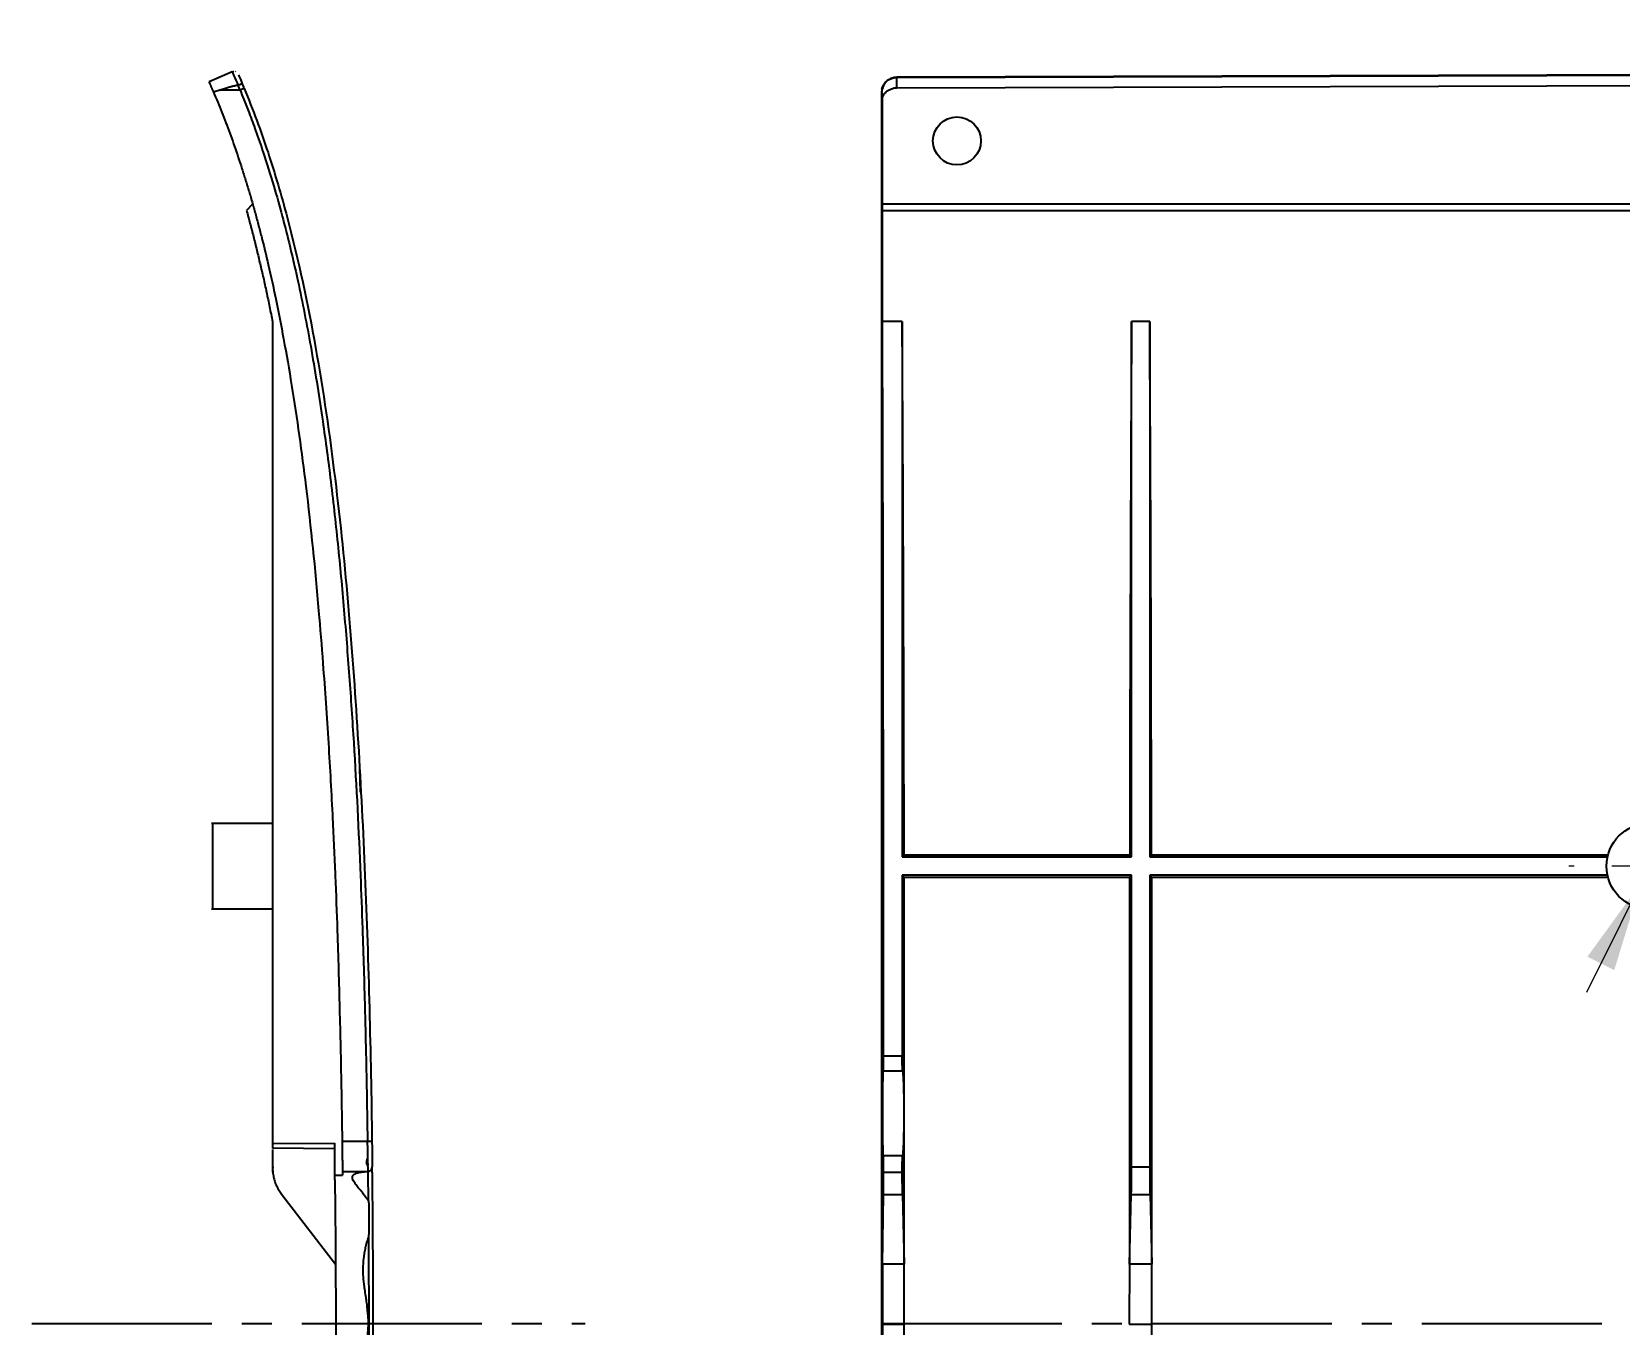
# Model space of a CAD drawing. Header units: millimetres. Extents: x 1874 to 2503, y 420 to 865.
# Drawn here: x 2107.4 to 2213.2, y 684 to 770.2 of the extents above; entities that cross this region are included whole.
import ezdxf

# ---------------------------------------------------------------- set-up
doc = ezdxf.new("R2010")
doc.units = ezdxf.units.MM
doc.linetypes.add('CENTERX2', pattern=[20.32, 12.7, -2.54, 2.54, -2.54])
doc.linetypes.add('点画线', pattern=[18, 12, -2, 2, -2])
doc.layers.get('0').update_dxf_attribs({"lineweight": 18})
for name, color, linetype, lineweight in [('中心线层', 1, 'CENTERX2', 25), ('图框', 7, 'Continuous', 18), ('尺寸线层', 3, 'Continuous', 18)]:
    doc.layers.add(name, color=color, linetype=linetype, lineweight=lineweight)
doc.styles.get("Standard").update_dxf_attribs({"font": 'txt.shx', "bigfont": 'gbcbig.shx'})
doc.dimstyles.new('ISO-25', dxfattribs={"dimtxt": 3.5, "dimasz": 2.5, "dimexe": 1.25, "dimexo": 0.625, "dimtad": 1, "dimtxsty": 'Standard', "dimcen": 2.5, "dimdle": 5, "dimadec": 0, "dimazin": 0, "dimtfac": 1, "dimtmove": 0, "dimatfit": 3, "dimfxl": 0, "dimarcsym": 0})

# ---------------------------------------------------------------- blocks, each defined once
blk = doc.blocks.new('SW_CENTERMARKSYMBOL_3')
at = {"layer": '图框', "color": 0}
for p, q in [((0, 2.5), (0, 2.675)), ((0, 0), (0, 1.25)), ((-2.5, 0), (-2.675, 0)), ((0, 0), (-1.25, 0)), ((0, 0), (0, -1.25)), ((0, 0), (1.25, 0)), ((2.5, 0), (2.675, 0)), ((0, -2.5), (0, -2.675))]:
    blk.add_line(p, q, dxfattribs=at)
blk = doc.blocks.new('*X12')
at = {"layer": '尺寸线层', "linetype": 'Continuous'}
for points in [[(2215.78, 715.7), (2219.35, 720.63), (2217.56, 721.52)], [(2214.67, 713.46), (2212.89, 707.65), (2211.1, 708.54)]]:
    blk.add_hatch(color=0, dxfattribs=at).paths.add_polyline_path(points, flags=0)
at = {"layer": '尺寸线层', "color": 0, "linetype": 'Continuous'}
for q in [(2211.03, 706.16), (2278.84, 784.73)]:
    blk.add_line((2250.12, 784.73), q, dxfattribs=at)
at = {"layer": '尺寸线层', "color": 0, "insert": (2267.48, 789.68), "char_height": 6, "width": 45.4286, "attachment_point": 5}
blk.add_mtext('4-%%C2,5', dxfattribs=at)

msp = doc.modelspace()

# ---------------------------------------------------------------- linework, layer by layer
at = {"color": 7, "linetype": 'Continuous', "lineweight": 25}
for p, q in [((2120.75, 767.54), (2119.21, 766.86)), ((2120.99, 767.54), (2120.98, 767.55)), ((2285.07, 767.56), (2165.06, 767.18)), ((2165.06, 767.15), (2285.06, 767.54)), ((2119.93, 766.32), (2119.51, 766.17)), ((2121.28, 766.32), (2119.93, 766.32)), ((2121.28, 766.32), (2121.15, 766.62)), ((2165.06, 767.18), (2165.06, 767.15)), ((2165.06, 766.47), (2165.06, 767.15)), ((2165.06, 766.47), (2280.07, 766.84)), ((2122.11, 758.71), (2121.7, 758.3)), ((2281.87, 758.71), (2164.1, 758.71)), ((2164.1, 758.3), (2281.86, 758.3)), ((2123.44, 750.88), (2123.44, 696.09)), ((2165.42, 750.88), (2164.1, 750.88)), ((2165.42, 750.88), (2165.42, 715.19)), ((2181.92, 750.88), (2180.71, 750.88)), ((2180.71, 715.19), (2180.71, 750.88)), ((2181.92, 750.88), (2181.92, 715.19)), ((2129.31, 719.52), (2129.25, 721.1)), ((2123.44, 717.43), (2119.38, 717.43)), ((2119.44, 717.43), (2119.44, 714.58)), ((2119.44, 714.58), (2119.44, 711.73)), ((2165.42, 715.19), (2165.54, 715.31)), ((2165.42, 715.19), (2180.71, 715.19)), ((2180.59, 715.31), (2165.54, 715.31)), ((2180.71, 715.19), (2180.59, 715.31)), ((2181.92, 715.19), (2182.04, 715.31)), ((2181.92, 715.19), (2212.44, 715.19)), ((2212.47, 715.31), (2182.04, 715.31)), ((2180.71, 713.98), (2165.42, 713.98)), ((2165.42, 713.98), (2165.42, 701.91)), ((2165.55, 713.85), (2165.42, 713.98)), ((2165.55, 713.85), (2180.58, 713.85)), ((2180.58, 713.85), (2180.71, 713.98)), ((2180.71, 694.52), (2180.71, 713.98)), ((2212.44, 713.98), (2181.92, 713.98)), ((2181.92, 713.98), (2181.92, 694.52)), ((2182.05, 713.85), (2181.92, 713.98)), ((2182.05, 713.85), (2212.47, 713.85)), ((2119.38, 711.73), (2123.44, 711.73)), ((2165.42, 701.91), (2164.17, 701.91)), ((2164.16, 700.93), (2165.45, 700.93)), ((2123.44, 696.09), (2127.58, 696.12)), ((2123.44, 696.09), (2123.44, 695.78)), ((2127.58, 695.73), (2123.44, 695.78)), ((2123.44, 695.69), (2123.44, 694.52)), ((2127.58, 696.12), (2127.58, 693.97)), ((2129.77, 696.23), (2128.08, 696.23)), ((2165.45, 695.27), (2164.16, 695.26)), ((2181.92, 694.52), (2180.71, 694.52)), ((2127.58, 693.97), (2128.11, 693.97)), ((2129.58, 694.23), (2129.79, 694.23)), ((2164.18, 694.17), (2165.42, 694.18)), ((2124.06, 692.68), (2127.64, 688.04)), ((2164.1, 688.04), (2164.17, 692.68)), ((2164.17, 692.68), (2165.44, 692.68)), ((2165.44, 692.68), (2165.56, 688.04)), ((2180.57, 688.04), (2180.69, 692.68)), ((2180.69, 692.68), (2181.94, 692.68)), ((2181.94, 692.68), (2182.06, 688.04)), ((2164.1, 688.04), (2164.1, 684.08)), ((2165.56, 688.04), (2164.1, 688.04)), ((2165.56, 684.08), (2165.56, 688.04)), ((2180.57, 688.04), (2180.56, 684.08)), ((2182.06, 688.04), (2180.57, 688.04)), ((2182.06, 684.08), (2182.06, 688.04)), ((2127.65, 684.08), (2129.85, 684.08)), ((2164.06, 684.08), (2164.1, 684.08)), ((2164.1, 684.08), (2164.1, 684.04)), ((2164.1, 684.04), (2164.1, 680.04)), ((2164.1, 684.04), (2165.56, 684.04)), ((2165.56, 684.04), (2165.56, 684.08)), ((2165.56, 680.04), (2165.56, 684.04)), ((2180.56, 684.08), (2180.56, 684.04)), ((2180.56, 684.04), (2182.06, 684.04)), ((2182.06, 684.04), (2182.06, 684.08)), ((2182.06, 680.04), (2182.06, 684.04))]:
    msp.add_line(p, q, dxfattribs=at)
at = {"color": 8, "linetype": 'Continuous', "lineweight": 25}
msp.add_line((2128.1, 694.23), (2129.58, 694.23), dxfattribs=at)
at = {"color": 7, "linetype": 'Continuous', "lineweight": 25}
for centre, radius in [((2169.07, 762.93), 1.6), ((2215.22, 714.58), 2.85)]:
    msp.add_circle(centre, radius, dxfattribs=at)
msp.add_arc((2072.11, 745.95), 53.52, 22.4969, 22.8507, dxfattribs=at)
for points, knots in [([(2120.75, 767.54), (2120.79, 767.55), (2120.83, 767.56), (2120.87, 767.56), (2120.87, 767.56)], [0, 0, 0, 0, 10832.066706, 11587.427435, 11587.427435, 11587.427435, 11587.427435]), ([(2120.75, 767.54), (2120.75, 767.54), (2120.76, 767.52), (2120.8, 767.42), (2120.83, 767.36), (2120.94, 767.1), (2121.05, 766.86), (2121.15, 766.62)], [0, 0, 0, 0, 4089.45943, 4089.45943, 8178.91886, 8178.91886, 16357.83772, 16357.83772, 16357.83772, 16357.83772]), ([(2121.17, 767.33), (2121.19, 767.29), (2121.23, 767.2), (2121.31, 767.02), (2121.38, 766.86), (2121.41, 766.78), (2121.43, 766.74)], [0, 0, 0, 0, 6870.47414, 13759.122759, 17219.010551, 20548.843276, 20548.843276, 20548.843276, 20548.843276]), ([(2119.21, 766.86), (2119.21, 766.86), (2119.22, 766.83), (2119.27, 766.71), (2119.31, 766.62), (2119.36, 766.51)], [0, 0, 0, 0, 5789.418808, 5789.418808, 11578.837617, 11578.837617, 11578.837617, 11578.837617]), ([(2119.93, 766.32), (2119.98, 766.34), (2120.08, 766.37), (2120.24, 766.42), (2120.38, 766.47), (2120.5, 766.51), (2120.62, 766.54), (2120.72, 766.57), (2120.82, 766.59), (2120.9, 766.61), (2120.97, 766.63), (2121.03, 766.64), (2121.07, 766.64), (2121.11, 766.64), (2121.14, 766.64), (2121.15, 766.63), (2121.15, 766.62)], [0, 0, 0, 0, 8777.859938, 16912.679507, 24404.944178, 31255.276037, 37464.490109, 43033.682901, 47964.377934, 52258.778335, 55920.236004, 58954.201377, 61370.375143, 63188.374485, 64455.901098, 65317.528614, 65317.528614, 65317.528614, 65317.528614]), ([(2121.43, 766.74), (2121.43, 766.74), (2121.4, 766.73), (2121.29, 766.68), (2121.22, 766.65), (2121.15, 766.62)], [0, 0, 0, 0, 5795.551004, 5795.551004, 11591.102008, 11591.102008, 11591.102008, 11591.102008]), ([(2121.55, 766.43), (2121.55, 766.43), (2121.53, 766.42), (2121.42, 766.38), (2121.34, 766.35), (2121.28, 766.32)], [0, 0, 0, 0, 5796.075218, 5796.075218, 11592.150437, 11592.150437, 11592.150437, 11592.150437]), ([(2121.28, 766.32), (2121.36, 766.11), (2121.57, 765.61), (2121.92, 764.71), (2122.35, 763.53), (2122.91, 761.91), (2123.51, 760.01), (2124.07, 758), (2124.61, 755.89), (2125.27, 753.01), (2126.03, 749.13), (2126.73, 744.75), (2127.32, 740.36), (2127.8, 736.08), (2128.21, 731.66), (2128.56, 727.24), (2128.96, 721.34), (2129.24, 715.74), (2129.46, 709.83), (2129.59, 705.4), (2129.7, 700.66), (2129.75, 697.71), (2129.77, 696.23)], [0, 0, 0, 0, 869.206673, 2121.08761, 3751.390313, 5755.82658, 8812.436293, 11509.427699, 13883.516468, 17267.037969, 23026.94683, 29265.689634, 34539.022379, 40294.478728, 46050.44513, 51806.222034, 57561.998559, 69074.350199, 73663.813147, 80587.708361, 86339.817276, 92100.449818, 92100.449818, 92100.449818, 92100.449818]), ([(2121.55, 766.43), (2122.14, 765.01), (2123.19, 762.16), (2124.87, 756.42), (2126.4, 749.17), (2127.67, 740.42), (2128.55, 731.63), (2129.18, 722.81), (2129.77, 711.02), (2129.99, 702.15), (2130.07, 696.23)], [0, 0, 0, 0, 2400.146102, 4800.298103, 9600.602104, 14400.906106, 19201.210107, 24001.514109, 28801.81811, 38402.42586, 38402.42586, 38402.42586, 38402.42586]), ([(2164.1, 765.78), (2164.09, 765.84), (2164.09, 765.95), (2164.08, 766.08), (2164.07, 766.17), (2164.07, 766.22), (2164.07, 766.25), (2164.07, 766.25), (2164.06, 766.25), (2164.06, 766.24), (2164.06, 766.23)], [0, 0, 0, 0, 12445.413341, 22226.519579, 29355.943824, 33341.753537, 36251.219485, 37599.772853, 38597.837055, 39300.150026, 39300.150026, 39300.150026, 39300.150026]), ([(2164.07, 766.35), (2164.11, 766.57), (2164.23, 766.78), (2164.59, 767.07), (2164.82, 767.15), (2165.06, 767.15)], [0, 0, 0, 0, 5920.9247, 5920.9247, 11841.849399, 11841.849399, 11841.849399, 11841.849399]), ([(2164.1, 766.4), (2164.09, 766.4), (2164.08, 766.38), (2164.07, 766.37), (2164.07, 766.36)], [0, 0, 0, 0, 2080.640093, 11841.511424, 11841.511424, 11841.511424, 11841.511424]), ([(2165.06, 767.17), (2164.95, 767.16), (2164.72, 767.14), (2164.41, 766.97), (2164.18, 766.71), (2164.13, 766.5), (2164.1, 766.39)], [0, 0, 0, 0, 5204.464771, 10430.329585, 15697.985239, 20995.560385, 20995.560385, 20995.560385, 20995.560385]), ([(2164.1, 765.78), (2164.11, 765.81), (2164.12, 765.87), (2164.16, 765.95), (2164.21, 766.04), (2164.27, 766.12), (2164.34, 766.19), (2164.42, 766.26), (2164.51, 766.32), (2164.61, 766.37), (2164.71, 766.41), (2164.83, 766.45), (2164.94, 766.47), (2165.02, 766.47), (2165.06, 766.47)], [0, 0, 0, 0, 4338.239947, 8760.598826, 13267.087471, 17857.715818, 22532.492962, 27291.427214, 32134.526148, 37061.796645, 42073.244939, 47168.876648, 52348.696813, 57612.709931, 57612.709931, 57612.709931, 57612.709931]), ([(2119.51, 766.17), (2119.6, 765.95), (2119.79, 765.51), (2120.06, 764.83), (2120.33, 764.14), (2120.59, 763.44), (2120.85, 762.73), (2121.1, 762), (2121.34, 761.26), (2121.58, 760.51), (2121.82, 759.75), (2122.05, 758.97), (2122.27, 758.18), (2122.48, 757.38), (2122.79, 756.22), (2123.19, 754.56), (2123.69, 752.28), (2124.21, 749.6), (2124.93, 745.44), (2125.77, 739.41), (2126.39, 733.21), (2126.85, 727.49), (2127.17, 722.87), (2127.43, 718.15), (2127.62, 713.98), (2127.78, 709.76), (2127.91, 705.09), (2128.02, 700.41), (2128.06, 697.46), (2128.08, 696.23)], [0, 0, 0, 0, 1256.168109, 2529.098633, 3818.924161, 5125.77177, 6449.761503, 7791.004826, 9149.603061, 10525.645809, 11919.209359, 13330.35511, 14759.127986, 16205.557283, 17669.682767, 21066.994511, 25146.27585, 29906.906518, 35346.313035, 47235.85936, 61829.701927, 67971.666528, 77277.55344, 86091.671261, 92731.25008, 99145.177139, 108190.070928, 117184.015421, 123649.616569, 123649.616569, 123649.616569, 123649.616569]), ([(2164.06, 684.08), (2164.06, 685.02), (2164.06, 687.32), (2164.06, 691.43), (2164.06, 696.72), (2164.07, 702.25), (2164.07, 707.51), (2164.06, 713.65), (2164.06, 719.79), (2164.06, 726.17), (2164.06, 732.5), (2164.06, 738.75), (2164.06, 744.61), (2164.06, 748.06), (2164.06, 750.92), (2164.07, 753.01), (2164.07, 755.38), (2164.07, 757.55), (2164.06, 759.79), (2164.06, 761.51), (2164.06, 762.98), (2164.06, 764.42), (2164.06, 765.56), (2164.06, 766.23)], [0, 0, 0, 0, 3318.202941, 8190.977587, 14616.144303, 22149.394992, 27872.329686, 33330.490187, 44003.929168, 49711.92513, 56065.256694, 66602.598715, 72028.853598, 77117.552891, 79009.844131, 82356.805914, 84717.786672, 87622.330749, 90313.809562, 92984.103622, 94039.738476, 95844.079389, 98411.395993, 98411.395993, 98411.395993, 98411.395993]), ([(2164.1, 758.71), (2164.1, 758.97), (2164.1, 759.48), (2164.1, 760.18), (2164.1, 760.79), (2164.1, 761.3), (2164.1, 761.71), (2164.1, 762.03), (2164.1, 762.47), (2164.1, 763.13), (2164.1, 764.01), (2164.1, 764.91), (2164.1, 765.49), (2164.1, 765.78)], [0, 0, 0, 0, 5969.262311, 11218.229528, 15746.874764, 19555.233642, 22643.350176, 25011.252748, 26658.94998, 32688.760022, 39987.474925, 46650.908379, 53316.095051, 53316.095051, 53316.095051, 53316.095051]), ([(2121.7, 758.3), (2121.78, 758.01), (2121.94, 757.43), (2122.17, 756.55), (2122.39, 755.65), (2122.61, 754.73), (2122.83, 753.8), (2123.04, 752.84), (2123.24, 751.87), (2123.37, 751.21), (2123.44, 750.88)], [0, 0, 0, 0, 4515.376401, 9114.616869, 13798.259092, 18566.812203, 23420.758618, 28360.555737, 33386.637517, 38499.415949, 38499.415949, 38499.415949, 38499.415949]), ([(2164.1, 750.88), (2164.1, 751.23), (2164.1, 751.9), (2164.1, 752.88), (2164.1, 753.81), (2164.1, 754.69), (2164.1, 755.51), (2164.1, 756.28), (2164.1, 757), (2164.1, 757.67), (2164.1, 758.09), (2164.1, 758.3)], [0, 0, 0, 0, 6132.599686, 11959.135544, 17479.713967, 22694.464881, 27603.519087, 32206.990851, 36504.912042, 40497.059869, 44183.23357, 44183.23357, 44183.23357, 44183.23357]), ([(2164.17, 701.91), (2164.17, 705.99), (2164.17, 714.15), (2164.16, 724.36), (2164.15, 732.52), (2164.14, 738.64), (2164.12, 744.76), (2164.11, 748.84), (2164.1, 750.88)], [0, 0, 0, 0, 7522.366997, 15044.73387, 18805.917257, 22567.100364, 26328.283625, 30089.466332, 30089.466332, 30089.466332, 30089.466332]), ([(2165.54, 715.31), (2165.54, 716.09), (2165.54, 717.63), (2165.54, 719.91), (2165.53, 722.1), (2165.52, 725.06), (2165.52, 728.74), (2165.5, 733.26), (2165.49, 737.68), (2165.47, 741.41), (2165.46, 744.34), (2165.44, 746.58), (2165.43, 748.76), (2165.42, 750.18), (2165.42, 750.88)], [0, 0, 0, 0, 3787.430308, 7452.621043, 10995.654743, 14416.622788, 21797.693052, 28831.224536, 36339.45254, 43245.029092, 46999.090551, 50652.237512, 54205.275484, 57659.080021, 57659.080021, 57659.080021, 57659.080021]), ([(2180.71, 750.88), (2180.71, 750.53), (2180.7, 749.83), (2180.7, 748.77), (2180.69, 747.69), (2180.68, 746.59), (2180.68, 745.48), (2180.67, 744.35), (2180.67, 743.21), (2180.66, 741.02), (2180.64, 737.67), (2180.63, 733.26), (2180.61, 728.74), (2180.6, 724.33), (2180.59, 719.83), (2180.59, 716.85), (2180.59, 715.31)], [0, 0, 0, 0, 2002.131849, 4033.195549, 6093.327419, 8182.658086, 10301.31278, 12449.4116, 14627.069773, 16834.397899, 24896.599844, 33664.938439, 41874.787223, 50490.806151, 58618.830253, 67319.848677, 67319.848677, 67319.848677, 67319.848677]), ([(2182.04, 715.31), (2182.04, 716.09), (2182.04, 717.63), (2182.04, 719.91), (2182.03, 722.1), (2182.02, 725.06), (2182.02, 728.74), (2182, 733.26), (2181.99, 737.68), (2181.97, 741.41), (2181.96, 744.34), (2181.94, 746.58), (2181.93, 748.75), (2181.92, 750.18), (2181.92, 750.88)], [0, 0, 0, 0, 3818.52797, 7513.825684, 11085.976344, 14535.072063, 21976.772861, 29068.107242, 36638.239935, 43600.335134, 47385.309897, 51068.492702, 54650.696248, 58132.803938, 58132.803938, 58132.803938, 58132.803938]), ([(2165.56, 688.04), (2165.56, 689.08), (2165.56, 691.13), (2165.56, 694.17), (2165.56, 697.15), (2165.56, 700.08), (2165.56, 702.95), (2165.56, 705.76), (2165.55, 708.51), (2165.55, 711.2), (2165.55, 712.97), (2165.55, 713.85)], [0, 0, 0, 0, 5329.556858, 10558.951127, 15688.252674, 20717.535536, 25646.878259, 30476.364263, 35206.082253, 39836.126668, 44366.59818, 44366.59818, 44366.59818, 44366.59818]), ([(2180.58, 713.85), (2180.58, 713.06), (2180.58, 711.47), (2180.58, 709.05), (2180.58, 706.59), (2180.57, 704.08), (2180.57, 701.53), (2180.57, 698.92), (2180.57, 696.27), (2180.57, 693.57), (2180.57, 690.82), (2180.57, 688.98), (2180.57, 688.04)], [0, 0, 0, 0, 4498.472489, 9086.498319, 13764.159373, 18531.532916, 23388.691931, 28335.705429, 33372.638725, 38499.5537, 43716.509032, 49023.560411, 49023.560411, 49023.560411, 49023.560411]), ([(2182.06, 688.04), (2182.06, 689.08), (2182.06, 691.13), (2182.06, 694.17), (2182.06, 697.15), (2182.06, 700.08), (2182.06, 702.95), (2182.06, 705.76), (2182.05, 708.51), (2182.05, 711.2), (2182.05, 712.97), (2182.05, 713.85)], [0, 0, 0, 0, 5373.045217, 10645.152822, 15816.393267, 20886.841209, 25856.575847, 30725.681293, 35494.246985, 40162.368141, 44730.146259, 44730.146259, 44730.146259, 44730.146259]), ([(2164.16, 700.93), (2164.16, 700.94), (2164.16, 700.95), (2164.16, 700.98), (2164.16, 701.02), (2164.17, 701.07), (2164.17, 701.16), (2164.17, 701.28), (2164.17, 701.42), (2164.17, 701.58), (2164.17, 701.74), (2164.17, 701.85), (2164.17, 701.91)], [0, 0, 0, 0, 3061.664816, 6101.211116, 9140.750848, 12202.399199, 18298.489161, 24393.830951, 30490.54824, 36585.20821, 42680.260359, 48773.986527, 48773.986527, 48773.986527, 48773.986527]), ([(2165.45, 700.93), (2165.44, 700.94), (2165.44, 700.96), (2165.44, 700.99), (2165.44, 701.03), (2165.43, 701.09), (2165.43, 701.14), (2165.43, 701.2), (2165.43, 701.27), (2165.42, 701.34), (2165.42, 701.41), (2165.42, 701.48), (2165.42, 701.55), (2165.42, 701.62), (2165.42, 701.7), (2165.42, 701.77), (2165.42, 701.84), (2165.42, 701.88), (2165.42, 701.91)], [0, 0, 0, 0, 5713.381618, 11302.107999, 16766.183725, 22105.614321, 27320.406331, 32410.567406, 37376.106394, 42217.033454, 46933.360176, 51525.099718, 55992.266969, 60334.878725, 64552.953901, 68646.513765, 72615.58222, 76460.186121, 76460.186121, 76460.186121, 76460.186121]), ([(2164.16, 695.26), (2164.16, 695.28), (2164.16, 695.3), (2164.16, 695.35), (2164.15, 695.41), (2164.15, 695.48), (2164.15, 695.55), (2164.14, 695.69), (2164.14, 695.92), (2164.13, 696.28), (2164.13, 696.68), (2164.12, 697.13), (2164.12, 697.61), (2164.12, 698.1), (2164.12, 698.59), (2164.12, 699.07), (2164.13, 699.52), (2164.13, 699.93), (2164.14, 700.28), (2164.14, 700.54), (2164.15, 700.73), (2164.15, 700.85), (2164.16, 700.91), (2164.16, 700.93)], [0, 0, 0, 0, 2090.694175, 4168.147626, 6238.960593, 8309.794713, 10387.309594, 12478.099474, 18710.285002, 24942.913174, 31175.350559, 37407.721343, 43640.908565, 49872.562288, 56106.809524, 62337.444738, 68572.579686, 74802.359005, 81037.879261, 87267.154508, 91433.938915, 95572.719237, 99736.599156, 99736.599156, 99736.599156, 99736.599156]), ([(2165.45, 700.93), (2165.45, 700.92), (2165.45, 700.89), (2165.46, 700.85), (2165.46, 700.79), (2165.47, 700.73), (2165.47, 700.62), (2165.48, 700.42), (2165.5, 700.1), (2165.51, 699.7), (2165.52, 699.21), (2165.52, 698.68), (2165.53, 698.1), (2165.52, 697.53), (2165.52, 696.99), (2165.51, 696.51), (2165.5, 696.1), (2165.48, 695.78), (2165.47, 695.56), (2165.46, 695.42), (2165.45, 695.33), (2165.45, 695.29), (2165.45, 695.27)], [0, 0, 0, 0, 1895.254942, 3782.771965, 5668.027088, 7556.516007, 9453.706315, 15073.088062, 20698.46512, 27131.391346, 33570.312305, 40503.606203, 47443.113, 54376.21978, 61315.90256, 67748.45237, 74187.73942, 79806.815195, 85432.48283, 88585.840671, 91727.930008, 94884.229678, 94884.229678, 94884.229678, 94884.229678]), ([(2128.08, 696.23), (2128.08, 696.18), (2128.08, 696.08), (2128.08, 695.94), (2128.08, 695.8), (2128.09, 695.66), (2128.09, 695.52), (2128.09, 695.38), (2128.09, 695.25), (2128.09, 695.12), (2128.09, 694.99), (2128.1, 694.88), (2128.1, 694.77), (2128.1, 694.66), (2128.1, 694.57), (2128.1, 694.49), (2128.1, 694.41), (2128.1, 694.35), (2128.1, 694.3), (2128.1, 694.26), (2128.1, 694.24), (2128.1, 694.23), (2128.1, 694.23)], [0, 0, 0, 0, 4320.40139, 8676.376322, 13067.937884, 17495.098838, 21957.871628, 26456.26839, 30990.300964, 35559.980897, 40165.319458, 44806.327644, 49483.016188, 54195.395568, 58943.476011, 63727.267505, 68546.779803, 73402.022431, 78293.004695, 83219.735683, 88182.224278, 93180.479159, 93180.479159, 93180.479159, 93180.479159]), ([(2129.78, 695.09), (2129.78, 695.1), (2129.79, 695.13), (2129.79, 695.18), (2129.8, 695.25), (2129.8, 695.34), (2129.8, 695.45), (2129.8, 695.6), (2129.79, 695.79), (2129.78, 696.01), (2129.77, 696.15), (2129.77, 696.23)], [0, 0, 0, 0, 1390.902659, 3526.613662, 6414.475156, 10057.227652, 14456.140042, 19611.858855, 27639.343284, 35672.591561, 43716.257733, 43716.257733, 43716.257733, 43716.257733]), ([(2130.07, 696.23), (2130.07, 696.23), (2130.01, 696.23), (2129.84, 696.23), (2129.77, 696.23)], [0, 0, 0, 0, 5933.340635, 11722.521313, 11722.521313, 11722.521313, 11722.521313]), ([(2130.07, 696.23), (2130.07, 696.12), (2130.07, 695.9), (2130.08, 695.64), (2130.08, 695.44), (2130.08, 695.3), (2130.08, 695.17), (2130.08, 695), (2130.09, 694.86), (2130.09, 694.75), (2130.09, 694.65), (2130.09, 694.56), (2130.09, 694.54), (2130.09, 694.53)], [0, 0, 0, 0, 6596.830568, 13193.651806, 16492.062425, 19790.473044, 23088.883663, 26387.294282, 32984.11552, 36282.526139, 39580.936759, 46177.757997, 52774.579235, 52774.579235, 52774.579235, 52774.579235]), ([(2123.44, 694.52), (2123.44, 694.46), (2123.44, 694.35), (2123.46, 694.19), (2123.48, 694.02), (2123.51, 693.86), (2123.55, 693.7), (2123.61, 693.49), (2123.72, 693.24), (2123.87, 692.95), (2124, 692.77), (2124.06, 692.68)], [0, 0, 0, 0, 3648.588737, 7275.944995, 10892.99072, 14510.74124, 18140.205463, 21792.286373, 29066.224669, 36299.131628, 43579.166586, 43579.166586, 43579.166586, 43579.166586]), ([(2123.46, 694.18), (2123.45, 694.28), (2123.44, 694.4), (2123.48, 694.51), (2123.49, 694.53)], [0, 0, 0, 0, 10254.405161, 11686.109883, 11686.109883, 11686.109883, 11686.109883]), ([(2129.79, 694.61), (2129.78, 694.63), (2129.75, 694.66), (2129.73, 694.71), (2129.72, 694.77), (2129.71, 694.83), (2129.72, 694.89), (2129.73, 694.95), (2129.75, 695.02), (2129.77, 695.07), (2129.78, 695.09)], [0, 0, 0, 0, 4756.115444, 9447.474652, 14122.622867, 18830.606789, 23619.464293, 28534.862672, 33619.060479, 38910.273399, 38910.273399, 38910.273399, 38910.273399]), ([(2129.79, 694.23), (2129.79, 694.23), (2129.79, 694.23), (2129.8, 694.25), (2129.8, 694.27), (2129.81, 694.31), (2129.81, 694.36), (2129.82, 694.43), (2129.81, 694.5), (2129.81, 694.56), (2129.79, 694.6), (2129.79, 694.61)], [0, 0, 0, 0, 4046.954071, 8094.06383, 12141.331013, 18214.8966, 25067.859196, 31708.295338, 37021.007015, 41016.76012, 43722.846035, 43722.846035, 43722.846035, 43722.846035]), ([(2129.79, 694.23), (2129.86, 694.23), (2129.94, 694.26), (2130.03, 694.35), (2130.08, 694.42), (2130.09, 694.5), (2130.09, 694.53)], [0, 0, 0, 0, 8266.632243, 8266.632243, 12399.948365, 16533.264487, 16533.264487, 16533.264487, 16533.264487]), ([(2130.15, 684.08), (2130.15, 684.19), (2130.15, 684.41), (2130.15, 684.73), (2130.15, 685.04), (2130.15, 685.34), (2130.15, 685.63), (2130.15, 685.92), (2130.15, 686.19), (2130.15, 686.45), (2130.15, 686.7), (2130.14, 686.94), (2130.14, 687.18), (2130.14, 687.4), (2130.14, 687.61), (2130.14, 687.81), (2130.14, 688.16), (2130.14, 688.84), (2130.13, 689.7), (2130.13, 690.61), (2130.12, 691.35), (2130.12, 692.06), (2130.11, 692.68), (2130.1, 693.23), (2130.1, 693.64), (2130.1, 693.98), (2130.09, 694.2), (2130.09, 694.34), (2130.09, 694.44), (2130.09, 694.51), (2130.09, 694.53), (2130.09, 694.53)], [0, 0, 0, 0, 2749.934841, 5421.826463, 8019.969392, 10547.563733, 13004.230516, 15388.420008, 17698.827869, 19934.448906, 22094.566402, 24178.642336, 26186.332168, 28118.342643, 29976.311238, 31761.63569, 33475.43586, 39326.023706, 50323.598277, 58333.412723, 67222.957478, 74872.092443, 84125.325788, 92577.024433, 100993.885803, 107837.34674, 115657.76902, 119536.660027, 124470.782708, 130304.272048, 134344.28071, 134344.28071, 134344.28071, 134344.28071]), ([(2164.18, 694.17), (2164.18, 694.2), (2164.18, 694.26), (2164.18, 694.36), (2164.18, 694.45), (2164.17, 694.57), (2164.17, 694.71), (2164.17, 694.87), (2164.17, 695.01), (2164.17, 695.12), (2164.16, 695.21), (2164.16, 695.25), (2164.16, 695.26)], [0, 0, 0, 0, 3066.206916, 6104.334726, 9140.295189, 12200.056886, 18305.047582, 24388.886364, 30496.546521, 36578.899302, 42702.436401, 48806.269651, 48806.269651, 48806.269651, 48806.269651]), ([(2165.42, 694.18), (2165.42, 694.21), (2165.42, 694.28), (2165.42, 694.38), (2165.42, 694.49), (2165.42, 694.6), (2165.42, 694.7), (2165.42, 694.81), (2165.43, 694.91), (2165.43, 695.01), (2165.43, 695.09), (2165.44, 695.17), (2165.44, 695.23), (2165.44, 695.25), (2165.45, 695.27)], [0, 0, 0, 0, 3964.81385, 8088.345383, 12370.643591, 16811.749811, 21411.698697, 26170.519023, 31088.234362, 36164.86366, 41400.421718, 46794.919608, 52348.365028, 58060.762605, 58060.762605, 58060.762605, 58060.762605]), ([(2180.69, 692.68), (2180.69, 692.73), (2180.69, 692.81), (2180.7, 692.95), (2180.7, 693.09), (2180.7, 693.24), (2180.7, 693.39), (2180.71, 693.6), (2180.71, 693.86), (2180.71, 694.19), (2180.71, 694.41), (2180.71, 694.52)], [0, 0, 0, 0, 3755.291289, 7488.599806, 11211.158596, 14934.298005, 18669.343094, 22427.511297, 29912.294253, 37354.262007, 44844.165505, 44844.165505, 44844.165505, 44844.165505]), ([(2181.92, 694.52), (2181.92, 694.46), (2181.92, 694.35), (2181.92, 694.19), (2181.92, 694.02), (2181.92, 693.86), (2181.92, 693.7), (2181.92, 693.49), (2181.93, 693.24), (2181.93, 692.95), (2181.94, 692.77), (2181.94, 692.68)], [0, 0, 0, 0, 3756.279417, 7490.699665, 11214.505057, 14939.036045, 18675.626476, 22435.501141, 29924.134877, 37370.526208, 44865.436555, 44865.436555, 44865.436555, 44865.436555]), ([(2127.58, 693.97), (2127.58, 693.94), (2127.58, 693.89), (2127.58, 693.81), (2127.58, 693.72), (2127.58, 693.64), (2127.59, 693.57), (2127.59, 693.52), (2127.59, 693.49)], [0, 0, 0, 0, 6316.947863, 12098.186998, 17344.65379, 22054.066886, 26214.549763, 29818.249407, 29818.249407, 29818.249407, 29818.249407]), ([(2127.59, 693.49), (2127.59, 693.46), (2127.59, 693.39), (2127.6, 693.25), (2127.6, 693.07), (2127.6, 692.83), (2127.61, 692.54), (2127.61, 692), (2127.62, 691.22), (2127.63, 690.34), (2127.63, 689.68), (2127.63, 689.2), (2127.64, 688.7), (2127.64, 688.19), (2127.64, 687.65), (2127.64, 687.1), (2127.65, 686.52), (2127.65, 685.93), (2127.65, 685.32), (2127.65, 684.71), (2127.65, 684.29), (2127.65, 684.08)], [0, 0, 0, 0, 1907.860087, 4372.645842, 7393.513916, 10971.544606, 15113.832765, 19839.489717, 31521.332141, 41125.955834, 45190.419719, 49333.176976, 53524.161182, 57743.862832, 62007.76474, 66329.129004, 70725.139789, 75195.874186, 79711.480994, 84274.701861, 88903.248564, 88903.248564, 88903.248564, 88903.248564]), ([(2129.81, 692.28), (2129.78, 692.33), (2129.72, 692.43), (2129.62, 692.55), (2129.51, 692.71), (2129.39, 692.86), (2129.22, 693.06), (2129.06, 693.26), (2128.91, 693.46), (2128.82, 693.62), (2128.77, 693.73), (2128.76, 693.82), (2128.77, 693.89), (2128.8, 693.95), (2128.84, 694.02), (2128.93, 694.07), (2129.05, 694.12), (2129.19, 694.16), (2129.33, 694.18), (2129.47, 694.2), (2129.59, 694.21), (2129.68, 694.22), (2129.74, 694.22), (2129.78, 694.23), (2129.79, 694.23), (2129.79, 694.23)], [0, 0, 0, 0, 4325.131516, 8401.949386, 12236.400348, 19530.901656, 23431.994987, 33999.100384, 42823.904412, 49329.699931, 55395.979921, 59884.341219, 64442.922885, 68680.615726, 72383.189198, 78179.377246, 83530.644679, 88038.288103, 92853.152508, 97061.207642, 100563.859947, 102852.195003, 104358.46858, 105757.630951, 107097.04197, 107097.04197, 107097.04197, 107097.04197]), ([(2129.79, 694.23), (2129.79, 694.2), (2129.79, 694.02), (2129.8, 693.52), (2129.8, 693.32), (2129.81, 692.85), (2129.81, 692.59), (2129.81, 692.28)], [0, 0, 0, 0, 8264.772612, 8264.772612, 12397.158919, 12397.158919, 16529.545225, 16529.545225, 16529.545225, 16529.545225]), ([(2164.17, 692.68), (2164.17, 692.73), (2164.17, 692.81), (2164.17, 692.95), (2164.17, 693.09), (2164.17, 693.23), (2164.17, 693.42), (2164.17, 693.64), (2164.17, 693.9), (2164.18, 694.08), (2164.18, 694.17)], [0, 0, 0, 0, 3950.694604, 7890.83989, 11832.088268, 15786.075448, 19764.318031, 26373.143236, 32964.16716, 39592.413973, 39592.413973, 39592.413973, 39592.413973]), ([(2165.44, 692.68), (2165.44, 692.73), (2165.44, 692.82), (2165.43, 692.96), (2165.43, 693.1), (2165.43, 693.25), (2165.43, 693.4), (2165.42, 693.55), (2165.42, 693.71), (2165.42, 693.86), (2165.42, 694.02), (2165.42, 694.12), (2165.42, 694.18)], [0, 0, 0, 0, 5047.108659, 10057.982961, 15032.636306, 19971.082394, 24873.335235, 29739.409157, 34569.318818, 39363.07921, 44120.705676, 48842.213914, 48842.213914, 48842.213914, 48842.213914]), ([(2129.81, 692.28), (2129.82, 692.28), (2129.83, 692.26), (2129.83, 692.22), (2129.84, 692.18), (2129.85, 692.13), (2129.85, 692.07), (2129.85, 691.98), (2129.85, 691.87), (2129.86, 691.74), (2129.86, 691.58), (2129.87, 691.36), (2129.87, 691.06), (2129.86, 690.78), (2129.87, 690.53), (2129.87, 690.31), (2129.87, 690.07), (2129.84, 689.91), (2129.83, 689.85)], [0, 0, 0, 0, 1029.667555, 2309.707216, 3848.986143, 5652.984085, 7569.97809, 10462.921037, 14710.539956, 19785.389144, 23210.462923, 31037.289781, 40697.732217, 51613.818495, 54986.034551, 62995.570998, 69636.732008, 75181.95387, 75181.95387, 75181.95387, 75181.95387]), ([(2129.85, 684.08), (2129.84, 684.18), (2129.83, 684.38), (2129.81, 684.66), (2129.78, 684.91), (2129.76, 685.14), (2129.74, 685.34), (2129.71, 685.56), (2129.67, 685.86), (2129.61, 686.24), (2129.55, 686.64), (2129.49, 687.12), (2129.47, 687.73), (2129.51, 688.33), (2129.58, 688.81), (2129.64, 689.16), (2129.73, 689.51), (2129.8, 689.73), (2129.83, 689.85)], [0, 0, 0, 0, 3716.202314, 7125.986973, 10233.76084, 13042.520778, 15554.195334, 17769.965794, 21016.682302, 26894.424282, 31856.433031, 36177.377507, 45454.079798, 55137.627024, 60044.419828, 65030.451157, 70088.163401, 75199.538735, 75199.538735, 75199.538735, 75199.538735]), ([(2129.83, 689.85), (2129.83, 689.43), (2129.84, 688.98), (2129.84, 688.06), (2129.84, 687.59), (2129.85, 686.62), (2129.85, 686.12), (2129.85, 685.11), (2129.85, 684.6), (2129.85, 684.08)], [0, 0, 0, 0, 5197.371015, 5197.371015, 10394.742031, 10394.742031, 15592.113046, 15592.113046, 20789.484061, 20789.484061, 20789.484061, 20789.484061]), ([(2127.65, 684.08), (2127.65, 683.97), (2127.65, 683.76), (2127.65, 683.43), (2127.65, 683.11), (2127.65, 682.79), (2127.65, 682.48), (2127.65, 682.17), (2127.65, 681.86), (2127.65, 681.55), (2127.64, 681.25), (2127.64, 680.96), (2127.64, 680.66), (2127.64, 680.38), (2127.64, 680.1), (2127.64, 679.82), (2127.64, 679.55), (2127.64, 679.29), (2127.64, 679.03), (2127.63, 678.78), (2127.63, 678.53), (2127.63, 678.29), (2127.63, 677.84), (2127.62, 677.02), (2127.62, 676.18), (2127.61, 675.54), (2127.6, 675.17), (2127.59, 674.89), (2127.59, 674.74), (2127.59, 674.67)], [0, 0, 0, 0, 3413.293238, 6792.231294, 10140.858069, 13462.965733, 16762.09293, 20041.525199, 23304.350252, 26553.568424, 29792.081551, 33023.007389, 36239.107324, 39428.54855, 42584.600863, 45712.504202, 48815.148686, 51895.218565, 54955.308113, 57997.916367, 61025.582578, 64042.767973, 67047.56109, 78070.829118, 97238.359522, 105685.431873, 113185.879877, 119687.38997, 125227.113902, 125227.113902, 125227.113902, 125227.113902]), ([(2129.83, 678.33), (2129.81, 678.4), (2129.76, 678.55), (2129.7, 678.78), (2129.64, 679.02), (2129.6, 679.25), (2129.56, 679.49), (2129.51, 679.88), (2129.47, 680.44), (2129.49, 681.02), (2129.55, 681.51), (2129.6, 681.87), (2129.66, 682.26), (2129.71, 682.62), (2129.76, 683.02), (2129.81, 683.5), (2129.83, 683.87), (2129.85, 684.08)], [0, 0, 0, 0, 3260.547098, 6475.790339, 9652.289646, 12794.550937, 15907.088053, 18994.452089, 27988.206067, 36773.180179, 40320.546046, 45315.04743, 49723.42999, 54159.15791, 58183.784579, 63779.580611, 70980.419321, 70980.419321, 70980.419321, 70980.419321]), ([(2129.85, 684.08), (2129.85, 683.05), (2129.85, 682.05), (2129.84, 680.58), (2129.84, 680.1), (2129.84, 679.19), (2129.83, 678.75), (2129.83, 678.33)], [0, 0, 0, 0, 8267.876571, 8267.876571, 12401.814857, 12401.814857, 16535.753143, 16535.753143, 16535.753143, 16535.753143]), ([(2129.85, 684.08), (2129.92, 684.08), (2130, 684.08), (2130.12, 684.08), (2130.15, 684.08), (2130.15, 684.08)], [0, 0, 0, 0, 5869.165428, 5869.165428, 11738.330857, 11738.330857, 11738.330857, 11738.330857]), ([(2130.09, 673.63), (2130.09, 673.64), (2130.09, 673.65), (2130.09, 673.67), (2130.09, 673.7), (2130.09, 673.75), (2130.09, 673.8), (2130.09, 673.86), (2130.09, 673.93), (2130.09, 674.01), (2130.1, 674.09), (2130.1, 674.18), (2130.1, 674.28), (2130.1, 674.38), (2130.1, 674.49), (2130.1, 674.6), (2130.1, 674.72), (2130.1, 674.85), (2130.1, 674.98), (2130.11, 675.11), (2130.11, 675.25), (2130.11, 675.39), (2130.11, 675.54), (2130.11, 675.69), (2130.11, 675.84), (2130.11, 675.99), (2130.12, 676.15), (2130.12, 676.31), (2130.12, 676.47), (2130.12, 676.63), (2130.12, 676.91), (2130.13, 677.47), (2130.13, 678.29), (2130.14, 679.24), (2130.14, 680.12), (2130.14, 681), (2130.15, 681.68), (2130.15, 682.31), (2130.15, 682.9), (2130.15, 683.53), (2130.15, 683.92), (2130.15, 684.08)], [0, 0, 0, 0, 3657.420555, 7269.169747, 10840.910427, 14377.16189, 17877.258805, 21338.750924, 24759.336472, 28137.024761, 31470.059716, 34756.818588, 37997.507342, 41195.48409, 44354.190202, 47476.770761, 50566.042909, 53624.636352, 56655.045086, 59657.644229, 62627.136883, 65557.562658, 68443.408137, 71282.127718, 74075.840919, 76826.988602, 79537.847374, 82210.529767, 84846.985185, 87449.001609, 90018.208013, 98285.433508, 112657.396365, 123796.67644, 135264.117649, 145140.974331, 154901.367631, 158869.032163, 166742.353816, 174668.372418, 180029.446575, 180029.446575, 180029.446575, 180029.446575]), ([(2164.06, 601.85), (2164.06, 602.04), (2164.06, 602.44), (2164.06, 603.09), (2164.06, 603.8), (2164.06, 604.84), (2164.06, 606.2), (2164.07, 608.11), (2164.07, 610.42), (2164.07, 612.9), (2164.06, 616.17), (2164.06, 619.01), (2164.06, 621.83), (2164.06, 623.38), (2164.06, 624.83), (2164.06, 626.45), (2164.06, 628.6), (2164.06, 632.06), (2164.06, 636.93), (2164.06, 642.69), (2164.06, 650.13), (2164.06, 657.81), (2164.06, 665.22), (2164.06, 670.7), (2164.06, 675.11), (2164.06, 679.57), (2164.06, 682.54), (2164.06, 684.08)], [0, 0, 0, 0, 885.405114, 1874.551944, 2967.002746, 4162.383599, 6645.409829, 9098.492604, 12758.85282, 16940.103393, 20059.53238, 27135.43469, 29302.856159, 32322.357746, 33833.393558, 35603.398447, 39337.268535, 43102.978148, 50564.763381, 60297.589935, 67859.158187, 82516.920368, 93259.886196, 99651.843485, 106017.500582, 112170.305703, 118777.498199, 118777.498199, 118777.498199, 118777.498199])]:
    msp.add_open_spline(points, degree=3, knots=knots, dxfattribs=at)
for points in [[(2119.36, 766.51), (2119.4, 766.41), (2119.45, 766.29), (2119.51, 766.17)], [(2164.07, 766.35), (2164.07, 766.31), (2164.06, 766.27), (2164.06, 766.23)], [(2164.1, 758.3), (2164.1, 758.43), (2164.1, 758.57), (2164.1, 758.71)], [(2129.78, 695.09), (2129.78, 694.91), (2129.78, 694.75), (2129.79, 694.61)], [(2128.1, 694.23), (2128.1, 694.21), (2128.11, 694.12), (2128.11, 693.97)]]:
    msp.add_open_spline(points, degree=3, dxfattribs=at)
at = {"layer": '中心线层', "color": 1, "linetype": '点画线', "lineweight": 25}
for p, q in [((2107.39, 684.08), (2144.28, 684.08)), ((2164.06, 684.08), (2287.72, 684.08))]:
    msp.add_line(p, q, dxfattribs=at)

# ---------------------------------------------------------------- block references
at = {"layer": '图框', "xscale": 2, "yscale": 2, "zscale": 2}
msp.add_blockref('SW_CENTERMARKSYMBOL_3', (2215.22, 714.58), dxfattribs=at)

# ---------------------------------------------------------------- dimensions: what is measured, and where the dimension line sits
at = {"layer": '尺寸线层'}
dim = msp.add_diameter_dim_2p(p1=(2214.67, 713.46), p2=(2215.78, 715.7), dimstyle='ISO-25', override={"dimtxt": 6, "dimasz": 6, "dimexe": 2, "dimexo": 0, "dimgap": 1.524, "dimtih": 1, "dimtoh": 1, "dimdec": 1, "dimzin": 0, "dimpost": '4-%%C<>', "dimsah": 1, "dimdle": 8.16, "dimadec": 2, "dimtfill": 1, "dimtolj": 1, "dimtzin": 0}, dxfattribs=at)
dim.commit()
dim.dimension.update_dxf_attribs({"geometry": '*X12', "text_midpoint": (2250.12, 784.73), "dimtype": 163})

doc.saveas('drawing.dxf')
